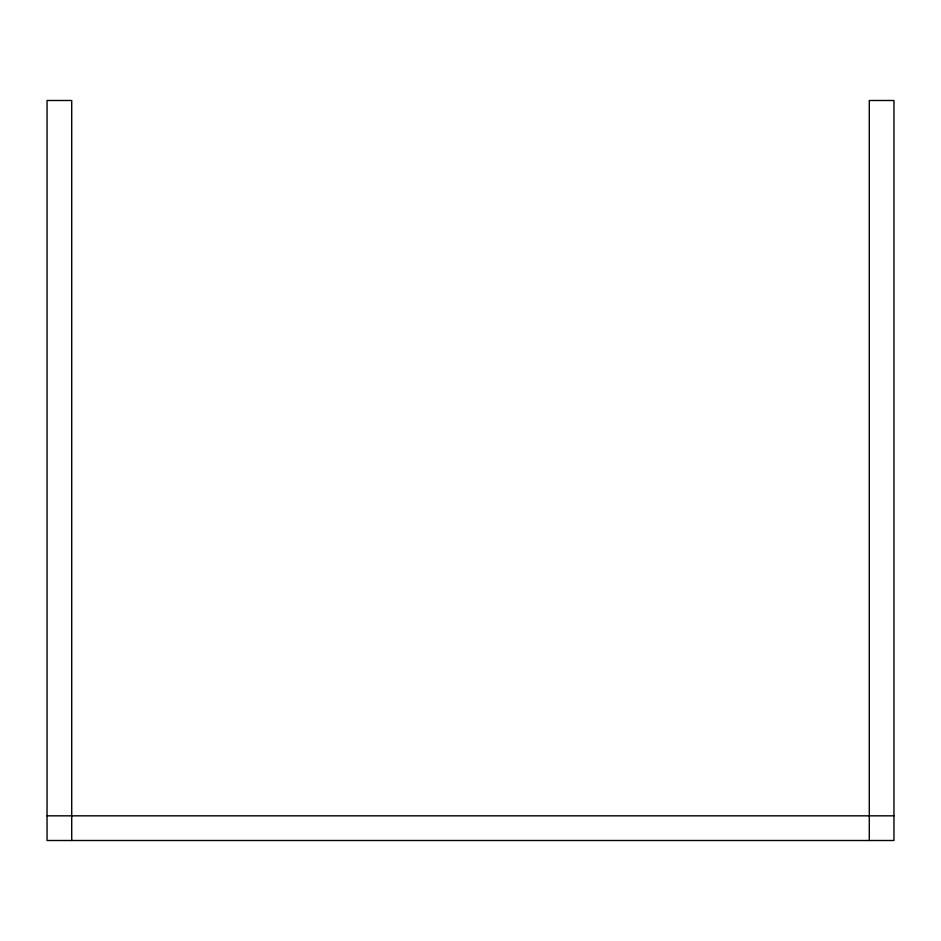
<?xml version="1.0" encoding="UTF-8"?>
<svg xmlns="http://www.w3.org/2000/svg" width="941" height="941" viewBox="0 0 941 941"><rect width="100%" height="100%" fill="white"/><g stroke="black" fill="none" stroke-linecap="round" stroke-linejoin="round"><path stroke-width="1.41" d="M47.05 815.835L893.95 815.835M869.284 840.501L869.284 100.499L893.95 100.499L893.95 840.501L47.05 840.501L47.05 100.499L71.716 100.499L71.716 840.501"/></g></svg>
